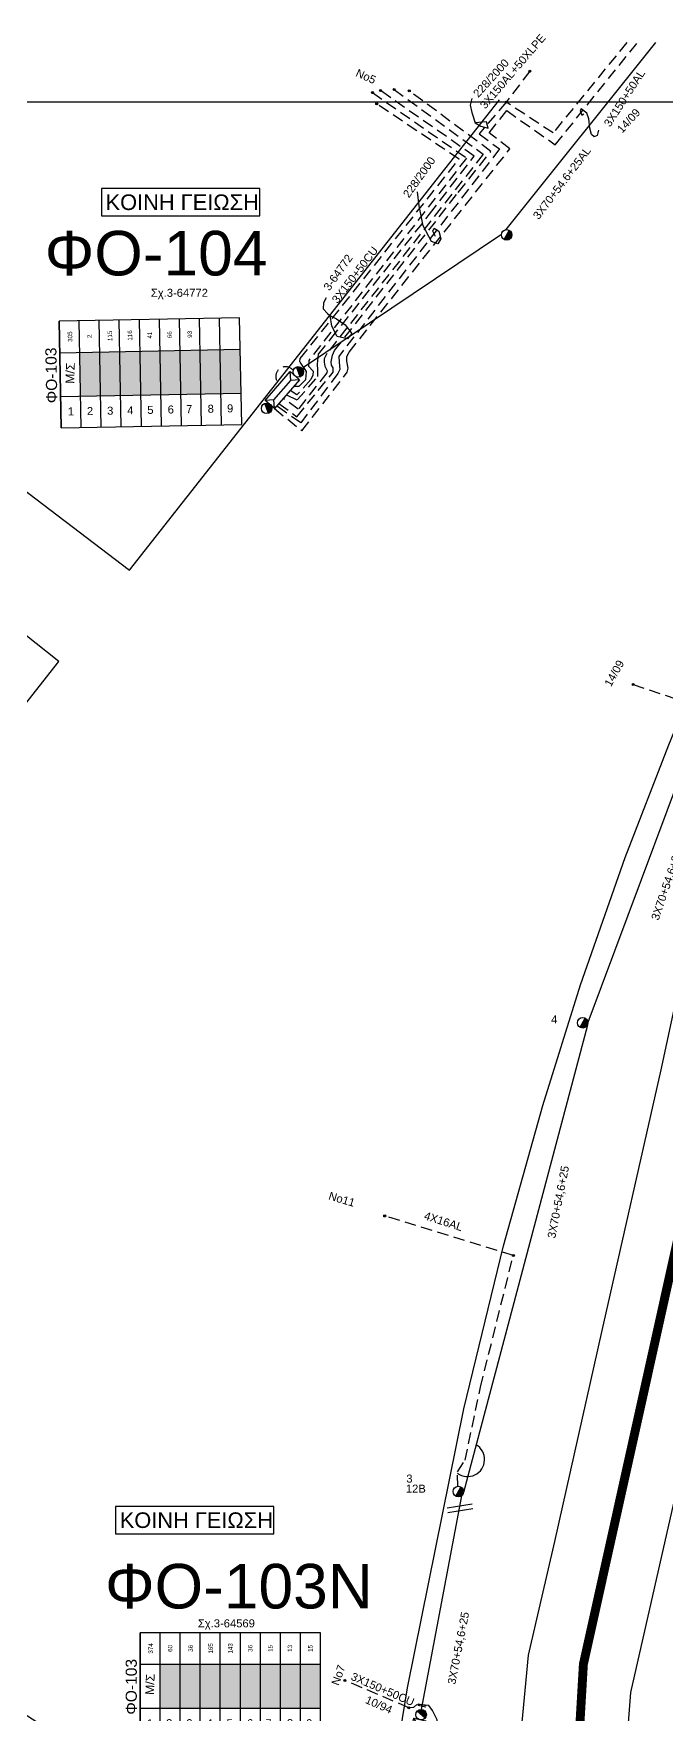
# Model space of a CAD drawing. Header units: millimetres. Extents: x 912 to 3023, y 735 to 1796.
# Drawn here: x 2618.8 to 2760.7, y 1419 to 1796 of the extents above; entities that cross this region are included whole.
import ezdxf
from ezdxf.enums import TextEntityAlignment as Align

# ---------------------------------------------------------------- set-up
doc = ezdxf.new("R2010")
doc.units = ezdxf.units.MM
doc.linetypes.add('CENTER', pattern=[50.8, 31.75, -6.35, 6.35, -6.35])
doc.linetypes.add('DASHED', pattern=[19.05, 12.7, -6.35])
for name, color, linetype in [('Ασφαλειοκιβώτια Χ.Τ 9 αναχωρήσεων', 7, 'Continuous'), ('Γέφυρες Εναέριου Δικτύου', 7, 'Continuous'), ('Επιγραφές - Σχήματα', 7, 'Continuous'), ('Καλώδια ΧΤ   3x150+50AL', 7, 'DASHED'), ('Καλώδια ΧΤ   3x150+50CU', 7, 'DASHED'), ('Καλώδια ΧΤ   3x150AL+50XLPE', 7, 'DASHED'), ('Μηχανική τομή', 7, 'Continuous'), ('Στύλος ΦΜ', 7, 'Continuous'), ('Στύλος ΦΜ @ 1', 7, 'Continuous'), ('Συνδέσεις', 7, 'Continuous'), ('Συνεστραμμένα ΧΤ   3x70+54.6+25 AL', 7, 'SYN_LINE'), ('Τομή', 7, 'Continuous'), ('Υποσταθμός εναέριος 2 στύλων', 7, 'Continuous'), ('Υποσταθμός πόλεως', 7, 'Continuous'), ('Υπόβαθρο ΔΕΗ', 7, 'Continuous'), ('Υπόγεια καλώδια Παροχών ΧΤ   4x16AL', 7, 'DASHED')]:
    doc.layers.add(name, color=color, linetype=linetype)
doc.styles.get("Standard").update_dxf_attribs({"font": 'ARIAL.TTF'})
doc.linetypes.add('SYN_LINE', pattern='A,0.5,-0.0001,["/\\/\\/\\/",Standard,S=0.1,R=0,X=0,Y=-0.05],-0.25', length=0.7501)

# ---------------------------------------------------------------- blocks, each defined once
blk = doc.blocks.new('ΥΠΟΣΤΑΘΜΟΣ ΕΝΑΕΡΙΟΣ ΕΠΙ 2 ΣΤΥΛΩΝ')
at = {"layer": 'Υποσταθμός εναέριος 2 στύλων', "linetype": 'Continuous'}
for points in [[(-11.97, -2.11, 0.574793), (-8.45, -0.07, 0.268822), (-9.64, 1.98)], [(9.68, -2.15, 0.574793), (13.19, -0.1, 0.268822), (12.01, 1.95)]]:
    blk.add_hatch(color=256, dxfattribs=at).paths.add_polyline_path(points)
for p, q in [((-11.97, -2.11), (-9.64, 1.98)), ((9.68, -2.15), (12.01, 1.95))]:
    blk.add_line(p, q, dxfattribs=at)
for centre in [(-10.81, -0.07), (10.84, -0.1)]:
    blk.add_circle(centre, 2.36, dxfattribs=at)
at = {"layer": 'Υποσταθμός πόλεως', "linetype": 'Continuous', "ltscale": 40}
blk.add_lwpolyline([(-8.57, 2.82), (8.57, 2.82), (8.57, -2.82), (-8.57, -2.82)], close=True, dxfattribs=at)
for points in [[(-5.75, 0), (-8.57, 2.82)], [(-8.57, -2.82), (-5.75, 0)], [(-5.75, 0), (5.75, 0)], [(5.75, 0), (8.57, 2.82)], [(8.57, -2.82), (5.75, 0)]]:
    blk.add_lwpolyline(points, dxfattribs=at)
at = {"layer": 'Υποσταθμός εναέριος 2 στύλων', "ltscale": 40, "flags": 1}
for tag, p in [('ΜΕΤΑΣΧΗΜΑΤΙΣΜΟΣ', (14.09, 2.51)), ('ΙΣΧΥΣ', (14.07, -0.28)), ('ΑΡΙΘΜΟΣ', (14.19, -3))]:
    blk.add_attdef(tag, p, '', height=1.8, dxfattribs=at)
blk = doc.blocks.new('ΥΠΑΡΧΩΝ ΤΣΙΜΕΝΤΕΝΙΟΣ ΣΤΥΛΟΣ')
at = {"layer": 'Στύλος ΦΜ'}
blk.add_hatch(color=7, dxfattribs=at).paths.add_polyline_path([(-1.29, -2.28, 0.574793), (2.62, 0, 0.268822), (1.3, 2.27)])
at = {"layer": 'Στύλος ΦΜ', "color": 7}
blk.add_line((-1.29, -2.28), (1.3, 2.27), dxfattribs=at)
blk.add_circle((0, 0), 2.62, dxfattribs=at)
at = {"layer": 'Στύλος ΦΜ', "flags": 4}
for tag, p in [('ΑΡΙΘΜΟΣ', (-4.68, 8.05)), ('ΤΥΠΟΣ', (-4.91, 3.03))]:
    blk.add_attdef(tag, p, '', height=4, dxfattribs=at)
blk = doc.blocks.new('_ΣΥΝΔΕΣΗ')
at = {"layer": 'Συνδέσεις', "linetype": 'SYN_LINE', "ltscale": 40}
blk.add_hatch(color=256, dxfattribs=at).paths.add_polyline_path([(0.5, -0.01, 1), (-0.5, -0.01, 1)])
at = {"layer": 'Συνδέσεις'}
blk.add_circle((0, -0.01), 0.5, dxfattribs=at)
blk = doc.blocks.new('ΜΗΧΑΝΙΚΗ ΤΟΜΗ')
at = {"layer": 'Μηχανική τομή', "ltscale": 40}
for p, q in [((-1.89, 0.78), (1.89, 0.78)), ((1.89, 0), (-1.89, 0))]:
    blk.add_line(p, q, dxfattribs=at)
blk = doc.blocks.new('ΤΟΜΗ')
at = {"layer": 'Τομή', "ltscale": 40}
for p, q in [((-5.68, 0), (5.68, 0)), ((5.68, -2.33), (-5.68, -2.33))]:
    blk.add_line(p, q, dxfattribs=at)
blk = doc.blocks.new('ΑΣΦΑΛΕΙΟΚΙΒΩΤΙΟ ΥΠΟΣΤΑΘΜΟΥ 9 ΑΝΑΧΩΡΗΣΕΩΝ')
at = {"layer": 'Ασφαλειοκιβώτια Χ.Τ 9 αναχωρήσεων', "ltscale": 40}
for p, q in [((-23.8, 40.36), (24.02, 40.36)), ((-9.72, 40.36), (-9.72, -40.64)), ((9.94, 40.36), (9.94, -40.64)), ((-23.8, 31.36), (24.02, 31.36)), ((-23.8, 22.36), (24.02, 22.36)), ((-23.8, 13.36), (24.02, 13.36)), ((-23.8, 4.36), (24.02, 4.36)), ((-23.8, -4.64), (24.02, -4.64)), ((-23.8, -13.64), (24.02, -13.64)), ((-23.8, -22.64), (24.02, -22.64)), ((-23.8, -31.64), (24.02, -31.64))]:
    blk.add_line(p, q, dxfattribs=at)
at = {"layer": 'Ασφαλειοκιβώτια Χ.Τ 9 αναχωρήσεων'}
blk.add_lwpolyline([(-23.8, -40.64), (24.02, -40.64), (24.02, 40.36), (-23.8, 40.36)], close=True, dxfattribs=at)
for s, p in [('1', (-18.29, 37.24)), ('2', (-18.29, 28.67)), ('3', (-18.29, 19.6)), ('4', (-18.29, 10.58)), ('5', (-18.29, 1.57)), ('6', (-18.29, -7.57)), ('7', (-18.29, -15.81)), ('8', (-18.29, -25.5)), ('9', (-18.29, -34.19))]:
    blk.add_text(s, height=3.6, rotation=270, dxfattribs=at).set_placement(p)
at = {"layer": 'Ασφαλειοκιβώτια Χ.Τ 9 αναχωρήσεων', "ltscale": 40}
for tag, height, p in [('ΟΝΟΜΑ', 5, (-0.16, 44.31)), ('ΚΕΙΜΕΝΟ 1', 2, (17.06, 35.59)), ('ΚΕΙΜΕΝΟ 2', 2, (17.06, 26.88)), ('ΚΕΙΜΕΝΟ 3', 2, (17.06, 17.69)), ('ΚΕΙΜΕΝΟ 4', 2, (17.06, 8.71)), ('ΚΕΙΜΕΝΟ 5', 2, (17.06, -0.13)), ('ΚΕΙΜΕΝΟ 6', 2, (17.06, -9.05)), ('ΚΕΙΜΕΝΟ 7', 2, (17.06, -18.13)), ('ΚΕΙΜΕΝΟ 8', 2, (17.06, -26.85)), ('ΚΕΙΜΕΝΟ 9', 2, (17.06, -35.99)), ('ΣΧ', 2, (-0.1, -42.64))]:
    blk.add_attdef(tag, text='', height=height, dxfattribs=at).set_placement(p, align=Align.MIDDLE_CENTER)

msp = doc.modelspace()

# ---------------------------------------------------------------- hatches: boundary and pattern name
at = {"layer": 'Ασφαλειοκιβώτια Χ.Τ 9 αναχωρήσεων'}
for color, points in [(1, [(2633.63, 1724.63), (2629.14, 1724.55), (2629.32, 1714.72), (2633.82, 1714.81)]), (2, [(2638.13, 1724.72), (2633.63, 1724.63), (2633.82, 1714.81), (2638.32, 1714.9)]), (154, [(2642.63, 1724.81), (2638.13, 1724.72), (2638.32, 1714.9), (2642.82, 1714.98)]), (85, [(2647.13, 1724.89), (2642.63, 1724.81), (2642.82, 1714.98), (2647.32, 1715.07)]), (27, [(2651.63, 1724.98), (2647.13, 1724.89), (2647.32, 1715.07), (2651.82, 1715.16)]), (6, [(2656.13, 1725.07), (2651.63, 1724.98), (2651.82, 1715.16), (2656.32, 1715.24)]), (30, [(2660.63, 1725.15), (2656.13, 1725.07), (2656.32, 1715.24), (2660.82, 1715.33)]), (62, [(2665.13, 1725.24), (2660.63, 1725.15), (2660.82, 1715.33), (2665.32, 1715.42)]), (85, [(2651.66, 1430.24), (2647.16, 1430.24), (2647.16, 1420.42), (2651.66, 1420.42)]), (27, [(2656.16, 1430.24), (2651.66, 1430.24), (2651.66, 1420.42), (2656.16, 1420.42)]), (173, [(2660.66, 1430.24), (2656.16, 1430.24), (2656.16, 1420.42), (2660.66, 1420.42)]), (133, [(2665.16, 1430.24), (2660.66, 1430.24), (2660.66, 1420.42), (2665.16, 1420.42)]), (151, [(2669.66, 1430.24), (2665.16, 1430.24), (2665.16, 1420.42), (2669.66, 1420.42)]), (30, [(2674.16, 1430.24), (2669.66, 1430.24), (2669.66, 1420.42), (2674.16, 1420.42)]), (2, [(2678.66, 1430.24), (2674.16, 1430.24), (2674.16, 1420.42), (2678.66, 1420.42)]), (6, [(2683.16, 1430.24), (2678.66, 1430.24), (2678.66, 1420.42), (2683.16, 1420.42)])]:
    msp.add_hatch(color=color, dxfattribs=at).paths.add_polyline_path(points)

# ---------------------------------------------------------------- linework, layer by layer
at = {"layer": 'Γέφυρες Εναέριου Δικτύου'}
msp.add_arc((2716.1, 1476.19), 3.83, 233.6453, 59.8258, dxfattribs=at)
at = {"layer": 'Επιγραφές - Σχήματα'}
msp.add_lwpolyline([(917.41, 770.73), (2916.72, 770.73), (2916.72, 1780.64), (917.41, 1780.64)], close=True, dxfattribs=at)
for points in [[(2717.05, 1781.52), (2716.71, 1780), (2717.09, 1778.31), (2717.85, 1776.02), (2719.12, 1775.26), (2720.73, 1774.8), (2720.35, 1776.28), (2717.85, 1776.02)], [(2745.48, 1774.38), (2745.18, 1773.2), (2744.53, 1772.91), (2743.92, 1773.39), (2743.56, 1774.86), (2743.28, 1776.92), (2742.87, 1778.23), (2741.62, 1779.17), (2741.38, 1778.77), (2741.76, 1777.78), (2741.76, 1777.78), (2742.21, 1778.06)], [(2708.89, 1750.52), (2708.29, 1751.7), (2708.59, 1752.43), (2709.64, 1751.75), (2710.12, 1750.03), (2709.48, 1748.9), (2708.05, 1749.39), (2706.14, 1752.94), (2705.25, 1757.4), (2704.9, 1760.54)], [(2684.37, 1736.79), (2683.81, 1735.64), (2683.75, 1734.27), (2684.69, 1733.27), (2685.25, 1732.83), (2686.75, 1732.09), (2688.68, 1730.71), (2690.15, 1728.8), (2689.15, 1727.54), (2686.86, 1728.13), (2685.69, 1730.44), (2685.27, 1732.82)]]:
    msp.add_lwpolyline(points, dxfattribs=at)
at = {"layer": 'Επιγραφές - Σχήματα', "color": 190}
for points in [[(2633.98, 1755.14), (2669.49, 1755.14), (2669.49, 1761.32), (2633.98, 1761.32)], [(2637.15, 1459.5), (2672.67, 1459.5), (2672.67, 1465.67), (2637.15, 1465.67)]]:
    msp.add_lwpolyline(points, close=True, dxfattribs=at)
at = {"layer": 'Καλώδια ΧΤ   3x150+50CU', "color": 62, "ltscale": 0.2}
msp.add_lwpolyline([(2672.82, 1711.93), (2678.96, 1706.94), (2689.13, 1720.08), (2689.34, 1721.02), (2689.02, 1722.56), (2689.04, 1723.61), (2689.57, 1724.58), (2725.62, 1770.21), (2720.96, 1773.79), (2724.89, 1778.77), (2735.78, 1771.1), (2754.21, 1794.01)], dxfattribs=at)
at = {"layer": 'Καλώδια ΧΤ   3x150+50CU', "color": 2, "ltscale": 0.2}
msp.add_lwpolyline([(2699.64, 1783.5), (2719.63, 1769.01), (2684.52, 1724.27), (2683.94, 1723.11), (2683.97, 1722.32), (2684.07, 1721.42), (2684.62, 1720.37), (2684.55, 1719.92), (2678.14, 1711.79), (2674.77, 1714.19)], dxfattribs=at)
at = {"layer": 'Καλώδια ΧΤ   3x150+50CU', "color": 1, "ltscale": 0.2}
msp.add_lwpolyline([(2673.82, 1713.09), (2677.83, 1710.09), (2685.97, 1720.1), (2685.94, 1721.08), (2685.57, 1721.66), (2685.54, 1722.42), (2685.85, 1723.92), (2686.25, 1724.93), (2714.04, 1760.41), (2721.35, 1769.62), (2703.05, 1783.2)], dxfattribs=at)
at = {"layer": 'Καλώδια ΧΤ   3x150+50CU', "color": 154, "ltscale": 0.2}
msp.add_lwpolyline([(2675.5, 1715.03), (2677.9, 1713.87), (2682.51, 1719.09), (2682.51, 1720.61), (2682.43, 1721.91), (2682.65, 1724.13), (2685.47, 1727.59), (2707.59, 1755.52), (2717.61, 1768.57), (2696.58, 1783.26)], dxfattribs=at)
at = {"layer": 'Καλώδια ΧΤ   3x150+50CU', "color": 85, "ltscale": 0.2}
msp.add_lwpolyline([(2694.79, 1782.8), (2715.89, 1768.13), (2680.51, 1722.74), (2680.45, 1721.42), (2681.45, 1720.29), (2681.41, 1719.39), (2680.94, 1718.43), (2677.84, 1714.98), (2676.34, 1715.99)], dxfattribs=at)
at = {"layer": 'Καλώδια ΧΤ   3x150+50CU', "color": 27, "ltscale": 0.2}
msp.add_lwpolyline([(2677.19, 1716.97), (2678.34, 1716.95), (2679.86, 1718.48), (2680.01, 1720.24), (2678.52, 1722.38), (2678.6, 1723.16), (2714.19, 1767.89), (2695.73, 1780.27)], dxfattribs=at)
at = {"layer": 'Καλώδια ΧΤ   3x150+50CU', "color": 30, "ltscale": 0.2}
msp.add_lwpolyline([(2706.13, 1414.52), (2708.53, 1414.95), (2709.12, 1416.43), (2709.12, 1416.43), (2709.26, 1417.8), (2708.25, 1419.87), (2707.4, 1421), (2704.72, 1421.21), (2703.95, 1420.58), (2702.96, 1420.51), (2688.6, 1426.64)], dxfattribs=at)
at = {"layer": 'Καλώδια ΧΤ   3x150+50CU', "color": 6, "ltscale": 0.2}
msp.add_arc((2675.29, 1719.11), 2.2, 38.6228, 229.44, dxfattribs=at)
at = {"layer": 'Καλώδια ΧΤ   3x150AL+50XLPE', "color": 30, "ltscale": 0.2}
for points in [[(2751.81, 1794.01), (2735.3, 1773.77), (2724.79, 1780.68)], [(2730.08, 1787.6), (2724.79, 1780.68), (2718.71, 1773.53), (2723.31, 1770.16), (2687.23, 1723.63), (2687.35, 1722.34), (2687.48, 1720.69), (2687.02, 1719.78), (2678.69, 1708.72), (2673.32, 1712.51)]]:
    msp.add_lwpolyline(points, dxfattribs=at)
at = {"layer": 'Καλώδια ΧΤ   3x150AL+50XLPE', "color": 62, "ltscale": 0.2}
msp.add_lwpolyline([(2753.23, 1650.06), (2767.04, 1645.36), (2769.55, 1651.29), (2768.37, 1653.38), (2768.82, 1655.44), (2770.44, 1656.71), (2771.62, 1656.8), (2783.72, 1684.44), (2793.37, 1704.27), (2792.07, 1705.42), (2791.69, 1706.86), (2791.72, 1707.57), (2793.15, 1708.97), (2794.81, 1709.54), (2796.16, 1709.49), (2814.03, 1745.6), (2812.82, 1745.57), (2811.78, 1746.49), (2811.11, 1747.93), (2810.98, 1749.27), (2811.35, 1751.08), (2768.89, 1794.01)], dxfattribs=at)
at = {"layer": 'Συνεστραμμένα ΧΤ   3x70+54.6+25 AL', "color": 6, "ltscale": 20}
for points in [[(2724.74, 1752.07), (2758.33, 1794.01)], [(2679.34, 1721.2), (2723.71, 1751.08)]]:
    msp.add_lwpolyline(points, dxfattribs=at)
at = {"layer": 'Συνεστραμμένα ΧΤ   3x70+54.6+25 AL', "color": 30, "ltscale": 30}
for points in [[(2772.73, 1653.63), (2743.11, 1574.22)], [(2742.98, 1573.62), (2715.2, 1468.82)]]:
    msp.add_lwpolyline(points, dxfattribs=at)
at = {"layer": 'Συνεστραμμένα ΧΤ   3x70+54.6+25 AL', "color": 85, "ltscale": 30}
msp.add_lwpolyline([(2714.73, 1468.05), (2705.71, 1420.11)], dxfattribs=at)
at = {"layer": 'Υπόβαθρο ΔΕΗ'}
for points in [[(2552.94, 1525.88), (2551.93, 1525.84), (2518.66, 1481.96), (2528.02, 1476.58), (2561.73, 1454.49), (2607.39, 1425.02), (2671.33, 1384.19), (2695.83, 1376.85), (2696.66, 1388.26), (2702.64, 1424.99), (2715.27, 1487.58), (2724.2, 1524.1), (2733.02, 1555.62), (2741.43, 1582.65), (2751.47, 1611.2), (2761.25, 1636.48), (2773.06, 1665.4), (2787.68, 1697.04), (2796.81, 1715.64), (2807.8, 1736.8), (2813.9, 1747.93), (2780.89, 1781.08)], [(2543.17, 1783.01), (2529.54, 1759.99), (2640.31, 1675.68), (2710.99, 1765.62), (2723.28, 1781.16)], [(2853.83, 1779.9), (2827.71, 1733.59), (2806.42, 1696.53), (2788.14, 1650.21), (2773.39, 1612.47), (2766.66, 1596.93), (2759.46, 1563.58), (2746.25, 1505.11), (2735.58, 1457.8), (2729.72, 1432.29), (2723.9, 1370.53), (2718.18, 1305.44), (2716.66, 1246.07), (2708.4, 961.25), (2707.87, 938.41), (2706.58, 891.21), (2705.06, 840.66), (2703.78, 790.99), (2700.32, 747.99)], [(2725.53, 753.06), (2729.74, 839.79), (2731.12, 885.49), (2732.37, 926.08), (2733.23, 961.25), (2741.18, 1276.36), (2744.79, 1330.71), (2748.41, 1371.99), (2750.83, 1399.58), (2752.71, 1423.9), (2763.48, 1471.32), (2773.82, 1517.74), (2785.35, 1569.44), (2788.13, 1582.87), (2814.1, 1650.39), (2837.49, 1712.29), (2883.53, 1779.84)], [(2610.88, 1638.07), (2624.48, 1655.16), (2595.69, 1678.03), (2562.62, 1704.31), (2515.4, 1741.49), (2514.76, 1741.83), (2513.45, 1741.69), (2512.92, 1741.22), (2512.35, 1740.39), (2512.18, 1739.55), (2509.29, 1737.7), (2508.85, 1736.23), (2508.41, 1735.49), (2505.82, 1732.62), (2503.15, 1728.55), (2502.38, 1725.73), (2502.55, 1724.54), (2504.78, 1722.94), (2510.03, 1718.38), (2556.12, 1681.87), (2583.5, 1659.75), (2610.88, 1638.07)]]:
    msp.add_lwpolyline(points, dxfattribs=at)
at = {"layer": 'Υπόβαθρο ΔΕΗ', "color": 1, "linetype": 'CENTER', "ltscale": 1.5}
msp.add_lwpolyline([(2861.46, 1766.64, 2, 2, 0), (2804.55, 1662.62, 2, 2, 0), (2779.27, 1597.77, 2, 2, 0), (2742.09, 1430.29, 2, 2, 0), (2731.71, 1252.79, 2, 2, 0), (2727.93, 1169.44, 2, 2, 0), (2724.3, 1074.68, 2, 2, 0), (2721.51, 953.66, 0, 0, 0)], format="xyseb", dxfattribs=at)
at = {"layer": 'Υπόγεια καλώδια Παροχών ΧΤ   4x16AL', "color": 30, "ltscale": 0.2}
msp.add_lwpolyline([(2713.93, 1470.17), (2713.82, 1473.4), (2715.56, 1476.01), (2718.99, 1492.38), (2726.38, 1521.96), (2697.52, 1530.82)], dxfattribs=at)

# ---------------------------------------------------------------- block references
at = {"layer": 'Ασφαλειοκιβώτια Χ.Τ 9 αναχωρήσεων'}
for p, xscale, yscale, zscale, rotation, values in [((2644.91, 1719.88), 0.5000000000000329, 0.5000000000000329, 0.5000000000000329, 91.10191216334488, {'ΟΝΟΜΑ': 'ΦΟ-103', 'ΚΕΙΜΕΝΟ 2': '2', 'ΚΕΙΜΕΝΟ 1': '305', 'ΚΕΙΜΕΝΟ 3': '115', 'ΚΕΙΜΕΝΟ 4': '116', 'ΚΕΙΜΕΝΟ 5': '41', 'ΚΕΙΜΕΝΟ 6': '66', 'ΚΕΙΜΕΝΟ 7': '93'}), ((2662.84, 1425.28), 0.5, 0.5, 0.5, 90, {'ΟΝΟΜΑ': 'ΦΟ-103', 'ΚΕΙΜΕΝΟ 2': '60', 'ΚΕΙΜΕΝΟ 1': '374', 'ΚΕΙΜΕΝΟ 3': '36', 'ΚΕΙΜΕΝΟ 4': '165', 'ΚΕΙΜΕΝΟ 5': '143', 'ΚΕΙΜΕΝΟ 6': '36', 'ΚΕΙΜΕΝΟ 7': '15', 'ΚΕΙΜΕΝΟ 8': '13', 'ΚΕΙΜΕΝΟ 9': '15'})]:
    msp.add_blockref('ΑΣΦΑΛΕΙΟΚΙΒΩΤΙΟ ΥΠΟΣΤΑΘΜΟΥ 9 ΑΝΑΧΩΡΗΣΕΩΝ', p, dxfattribs=dict(at, xscale=xscale, yscale=yscale, zscale=zscale, rotation=rotation)).add_auto_attribs(values)
at = {"layer": 'Μηχανική τομή', "xscale": 0.5000000000000019, "yscale": 0.5000000000000019, "zscale": 0.5000000000000019, "rotation": 348.1359285863398}
msp.add_blockref('ΜΗΧΑΝΙΚΗ ΤΟΜΗ', (2705.85, 1420.84), dxfattribs=at)
at = {"layer": 'Στύλος ΦΜ @ 1', "ltscale": 40, "xscale": 0.4499999999998181, "yscale": 0.4499999999998181, "zscale": 0.4499999999998181}
msp.add_blockref('ΥΠΑΡΧΩΝ ΤΣΙΜΕΝΤΕΝΙΟΣ ΣΤΥΛΟΣ', (2724.87, 1750.89), dxfattribs=at)
at = {"layer": 'Στύλος ΦΜ @ 1', "ltscale": 40}
ref = msp.add_blockref('ΥΠΑΡΧΩΝ ΤΣΙΜΕΝΤΕΝΙΟΣ ΣΤΥΛΟΣ', (2741.93, 1574.16), dxfattribs=dict(at, xscale=0.4499999999998181, yscale=0.4499999999998181, zscale=0.4499999999998181))
ref.add_attrib('ΤΥΠΟΣ', '4', (2734.84, 1574.01), dxfattribs={"layer": 'Στύλος ΦΜ', "height": 1.8, "flags": 4})
ref = msp.add_blockref('ΥΠΑΡΧΩΝ ΤΣΙΜΕΝΤΕΝΙΟΣ ΣΤΥΛΟΣ', (2714.03, 1468.99), dxfattribs=dict(at, xscale=0.4499999999998181, yscale=0.4499999999998181, zscale=0.4499999999998181))
ref.add_attrib('ΤΥΠΟΣ', '12B', (2702.27, 1468.75), dxfattribs={"layer": 'Στύλος ΦΜ', "height": 1.8, "flags": 4})
ref.add_attrib('ΑΡΙΘΜΟΣ', '3', (2702.37, 1471.01), dxfattribs={"layer": 'Στύλος ΦΜ', "height": 1.8, "flags": 4})
at = {"layer": 'Συνδέσεις', "xscale": 0.4499999999998181, "yscale": 0.4499999999998181, "zscale": 0.4499999999998181}
for p in [(2730.08, 1787.6), (2696.58, 1783.26), (2699.64, 1783.5), (2703.05, 1783.2), (2694.79, 1782.8), (2695.73, 1780.27), (2724.79, 1780.68), (2753.23, 1650.06), (2697.52, 1530.82), (2726.38, 1521.96), (2688.6, 1426.64), (2702.96, 1420.51)]:
    msp.add_blockref('_ΣΥΝΔΕΣΗ', p, dxfattribs=at)
at = {"layer": 'Τομή', "xscale": 0.4999999999996566, "yscale": 0.4999999999996566, "zscale": 0.4999999999996566, "rotation": 9.289148626639987}
msp.add_blockref('ΤΟΜΗ', (2714.31, 1465.81), dxfattribs=at)
at = {"layer": 'Υποσταθμός εναέριος 2 στύλων'}
for p, xscale, yscale, zscale, rotation in [((2674.56, 1716.09), 0.5000000000000694, 0.5000000000000694, 0.5000000000000694, 49.09031342536238), ((2704.51, 1413.65), 0.5000000000000344, 0.5000000000000344, 0.5000000000000344, 77.89981079050723)]:
    msp.add_blockref('ΥΠΟΣΤΑΘΜΟΣ ΕΝΑΕΡΙΟΣ ΕΠΙ 2 ΣΤΥΛΩΝ', p, dxfattribs=dict(at, xscale=xscale, yscale=yscale, zscale=zscale, rotation=rotation))

# ---------------------------------------------------------------- texts
at = {"layer": 'Επιγραφές - Σχήματα', "color": 190, "char_height": 3.5, "width": 35.1311, "attachment_point": 1}
for insert in [(2634.93, 1759.97), (2638.11, 1464.33)]:
    msp.add_mtext('KOINH ΓΕΙΩΣΗ', dxfattribs=dict(at, insert=insert))
at = {"layer": 'Επιγραφές - Σχήματα', "color": 7, "width": 168.3718, "attachment_point": 1}
for s, insert, char_height in [('ΦΟ-104', (2621.26, 1751.79), 10), ('ΦΟ-103Ν', (2634.79, 1452.77), 10), ('Σχ.3-64569', (2655.62, 1440.34), 1.8)]:
    msp.add_mtext(s, dxfattribs=dict(at, insert=insert, char_height=char_height))
at = {"layer": 'Επιγραφές - Σχήματα', "color": 7, "char_height": 1.8, "width": 168.3718, "attachment_point": 1, "rotation": 88.0043}
for insert in [(2625.93, 1717.54), (2643.83, 1423.43)]:
    msp.add_mtext('{\\H1.083x;\\C256;Μ/Σ}', dxfattribs=dict(at, insert=insert))
at = {"layer": 'Καλώδια ΧΤ   3x150+50AL', "color": 7, "insert": (2746.55, 1775.92), "char_height": 1.8, "width": 168.3718, "attachment_point": 1, "rotation": 56.9989}
msp.add_mtext('3X150+50AL', dxfattribs=at)
at = {"layer": 'Καλώδια ΧΤ   3x150+50CU', "color": 7, "char_height": 1.8, "width": 168.3718, "attachment_point": 1}
for s, insert, rotation in [('No5', (2691.58, 1788.21), 335.9445), ('228/2000', (2717.18, 1782.78), 47.9072), ('14/09', (2749.45, 1774.76), 47.9072), ('228/2000', (2701.48, 1760.09), 54.5707), ('3-64772', (2683.65, 1739.24), 54.5707), ('3X150+50CU', (2685.52, 1736.45), 52.5403), ('14/09', (2746.69, 1650.24), 60.9079), ('3Χ70+54,6+25', (2757.23, 1597.57), 71.2629), ('3Χ70+54,6+25', (2734, 1526.03), 79.0827), ('No11', (2685.3, 1536.29), 343.3893), ('3Χ70+54,6+25', (2711.59, 1425.95), 79.0827), ('No7', (2685.51, 1425.95), 70.4491), ('3X150+50CU', (2690.48, 1428.51), 336.5942), ('10/94', (2693.72, 1423.28), 336.1785)]:
    msp.add_mtext(s, dxfattribs=dict(at, insert=insert, rotation=rotation))
at = {"layer": 'Καλώδια ΧΤ   3x150+50CU', "color": 7, "insert": (2645.08, 1738.8), "char_height": 1.8, "width": 168.3718, "attachment_point": 1}
msp.add_mtext('Σχ.3-64772', dxfattribs=at)
at = {"layer": 'Καλώδια ΧΤ   3x150AL+50XLPE', "color": 7, "insert": (2726.25, 1787.57), "char_height": 1.8, "width": 27.8484, "attachment_point": 5, "rotation": 49.4362}
msp.add_mtext('3X150AL+50XLPE', dxfattribs=at)
at = {"layer": 'Συνεστραμμένα ΧΤ   3x70+54.6+25 AL', "color": 7, "insert": (2730.62, 1755.27), "char_height": 1.8, "width": 168.3718, "attachment_point": 1, "rotation": 52.8121}
msp.add_mtext('3X70+54.6+25AL', dxfattribs=at)
at = {"layer": 'Υπόγεια καλώδια Παροχών ΧΤ   4x16AL', "color": 7, "insert": (2706.74, 1531.84), "char_height": 1.8, "width": 168.3718, "attachment_point": 1, "rotation": 342.0656}
msp.add_mtext('4X16AL', dxfattribs=at)

doc.saveas('drawing.dxf')
